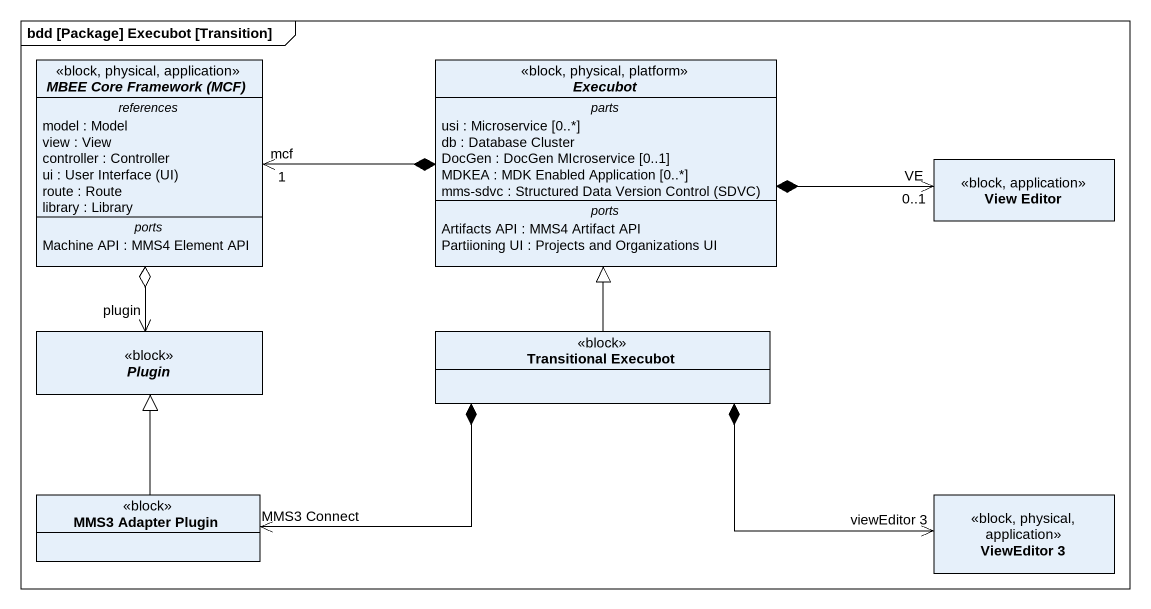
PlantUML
@startuml
mainframe bdd [Package] Execubot [Transition]
hide circle
hide empty members
abstract class "MBEE Core Framework (MCF)" as MBEE_Core_Framework_MCF <<block, physical, application>> {
  -- references --
  model : Model
  view : View
  controller : Controller
  {field} ui : User Interface (UI)
  route : Route
  library : Library
  -- ports --
  Machine API : MMS4 Element API
}
abstract class Execubot <<block, physical, platform>> {
  -- parts --
  usi : Microservice [0..*]
  db : Database Cluster
  DocGen : DocGen MIcroservice [0..1]
  MDKEA : MDK Enabled Application [0..*]
  {field} mms-sdvc : Structured Data Version Control (SDVC)
  -- ports --
  Artifacts API : MMS4 Artifact API
  Partiioning UI : Projects and Organizations UI
}
class "View Editor" as View_Editor <<block, application>>
abstract class Plugin <<block>>
class "Transitional Execubot" as Transitional_Execubot <<block>>
class "MMS3 Adapter Plugin" as MMS3_Adapter_Plugin <<block>>
class "ViewEditor 3" as ViewEditor_3 <<block, physical, application>>
MBEE_Core_Framework_MCF o--> "plugin" Plugin
Execubot *-left-> "mcf\n1" MBEE_Core_Framework_MCF
Execubot *-right-> "VE\n0..1" View_Editor
Transitional_Execubot -up-|> Execubot
Transitional_Execubot *-left-> "MMS3 Connect" MMS3_Adapter_Plugin
Transitional_Execubot *-right-> "viewEditor 3" ViewEditor_3
MMS3_Adapter_Plugin -up-|> Plugin
@enduml
